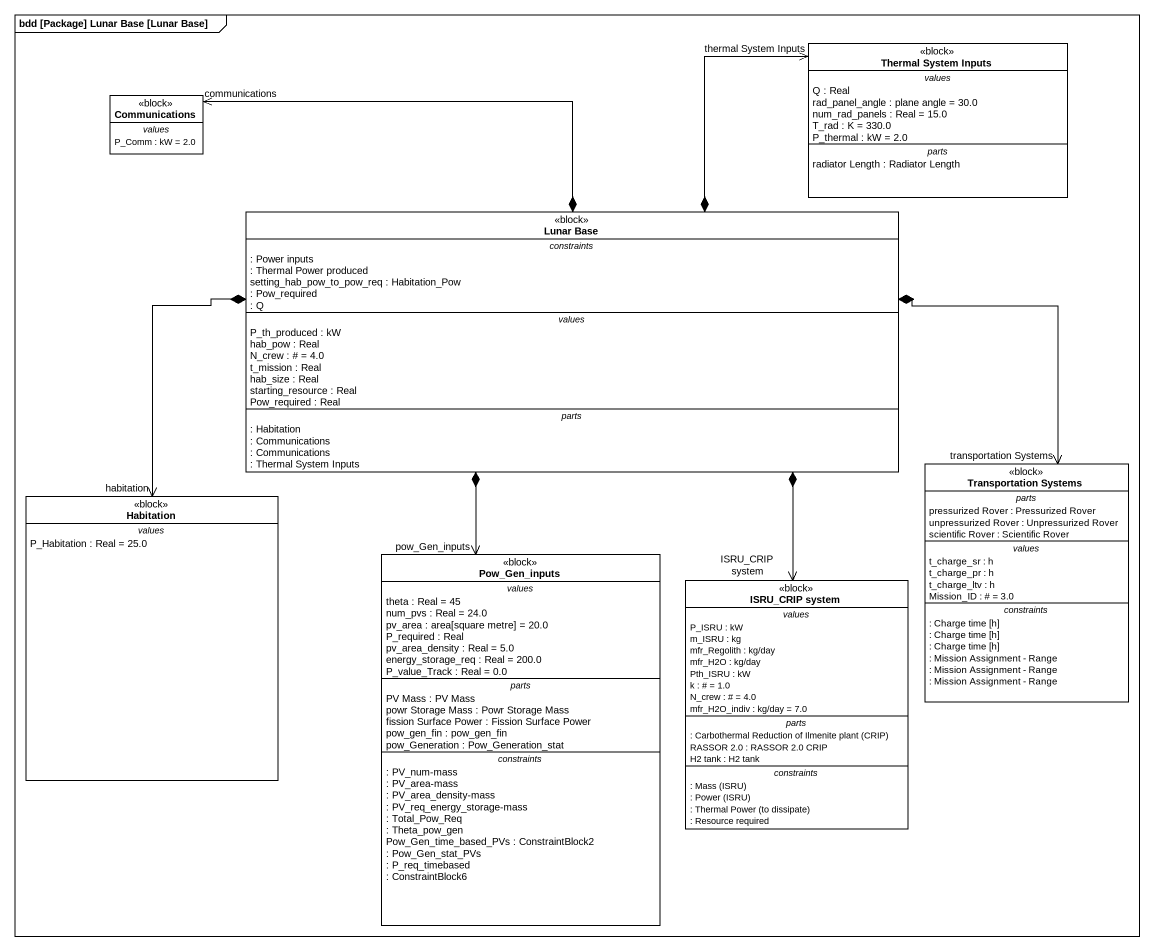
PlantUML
@startuml
mainframe bdd [Package] Lunar Base [Lunar Base]
hide circle
hide empty members
class "Thermal System Inputs" as Thermal_System_Inputs <<block>> {
  -- values --
  Q : Real
  rad_panel_angle : plane angle = 30.0
  num_rad_panels : Real = 15.0
  T_rad : K = 330.0
  P_thermal : kW = 2.0
  -- parts --
  radiator Length : Radiator Length
}
class Communications <<block>> {
  -- values --
  P_Comm : kW = 2.0
}
class "Lunar Base" as Lunar_Base <<block>> {
  -- constraints --
  : Power inputs
  : Thermal Power produced
  setting_hab_pow_to_pow_req : Habitation_Pow
  : Pow_required
  : Q
  -- values --
  P_th_produced : kW
  hab_pow : Real
  N_crew : # = 4.0
  t_mission : Real
  hab_size : Real
  starting_resource : Real
  Pow_required : Real
  -- parts --
  : Habitation
  : Communications
  : Communications
  : Thermal System Inputs
}
class "Transportation Systems" as Transportation_Systems <<block>> {
  -- parts --
  pressurized Rover : Pressurized Rover
  unpressurized Rover : Unpressurized Rover
  scientific Rover : Scientific Rover
  -- values --
  t_charge_sr : h
  t_charge_pr : h
  t_charge_ltv : h
  Mission_ID : # = 3.0
  -- constraints --
  : Charge time [h]
  : Charge time [h]
  : Charge time [h]
  : Mission Assignment - Range
  : Mission Assignment - Range
  : Mission Assignment - Range
}
class Habitation <<block>> {
  -- values --
  P_Habitation : Real = 25.0
}
class Pow_Gen_inputs <<block>> {
  -- values --
  theta : Real = 45
  num_pvs : Real = 24.0
  pv_area : area[square metre] = 20.0
  P_required : Real
  pv_area_density : Real = 5.0
  energy_storage_req : Real = 200.0
  P_value_Track : Real = 0.0
  -- parts --
  PV Mass : PV Mass
  powr Storage Mass : Powr Storage Mass
  fission Surface Power : Fission Surface Power
  pow_gen_fin : pow_gen_fin
  pow_Generation : Pow_Generation_stat
  -- constraints --
  : PV_num-mass
  : PV_area-mass
  : PV_area_density-mass
  : PV_req_energy_storage-mass
  : Total_Pow_Req
  : Theta_pow_gen
  Pow_Gen_time_based_PVs : ConstraintBlock2
  : Pow_Gen_stat_PVs
  : P_req_timebased
  : ConstraintBlock6
}
class "ISRU_CRIP system" as ISRU_CRIP_system <<block>> {
  -- values --
  P_ISRU : kW
  m_ISRU : kg
  mfr_Regolith : kg/day
  mfr_H2O : kg/day
  Pth_ISRU : kW
  k : # = 1.0
  N_crew : # = 4.0
  mfr_H2O_indiv : kg/day = 7.0
  -- parts --
  {field} : Carbothermal Reduction of Ilmenite plant (CRIP)
  RASSOR 2.0 : RASSOR 2.0 CRIP
  H2 tank : H2 tank
  -- constraints --
  {field} : Mass (ISRU)
  {field} : Power (ISRU)
  {field} : Thermal Power (to dissipate)
  : Resource required
}
Lunar_Base *-up-> "thermal System Inputs" Thermal_System_Inputs
Lunar_Base *-left-> "communications" Communications
Lunar_Base *-right-> "transportation Systems" Transportation_Systems
Lunar_Base *--> "habitation" Habitation
Lunar_Base *--> "pow_Gen_inputs" Pow_Gen_inputs
Lunar_Base *--> "ISRU_CRIP system" ISRU_CRIP_system
@enduml
